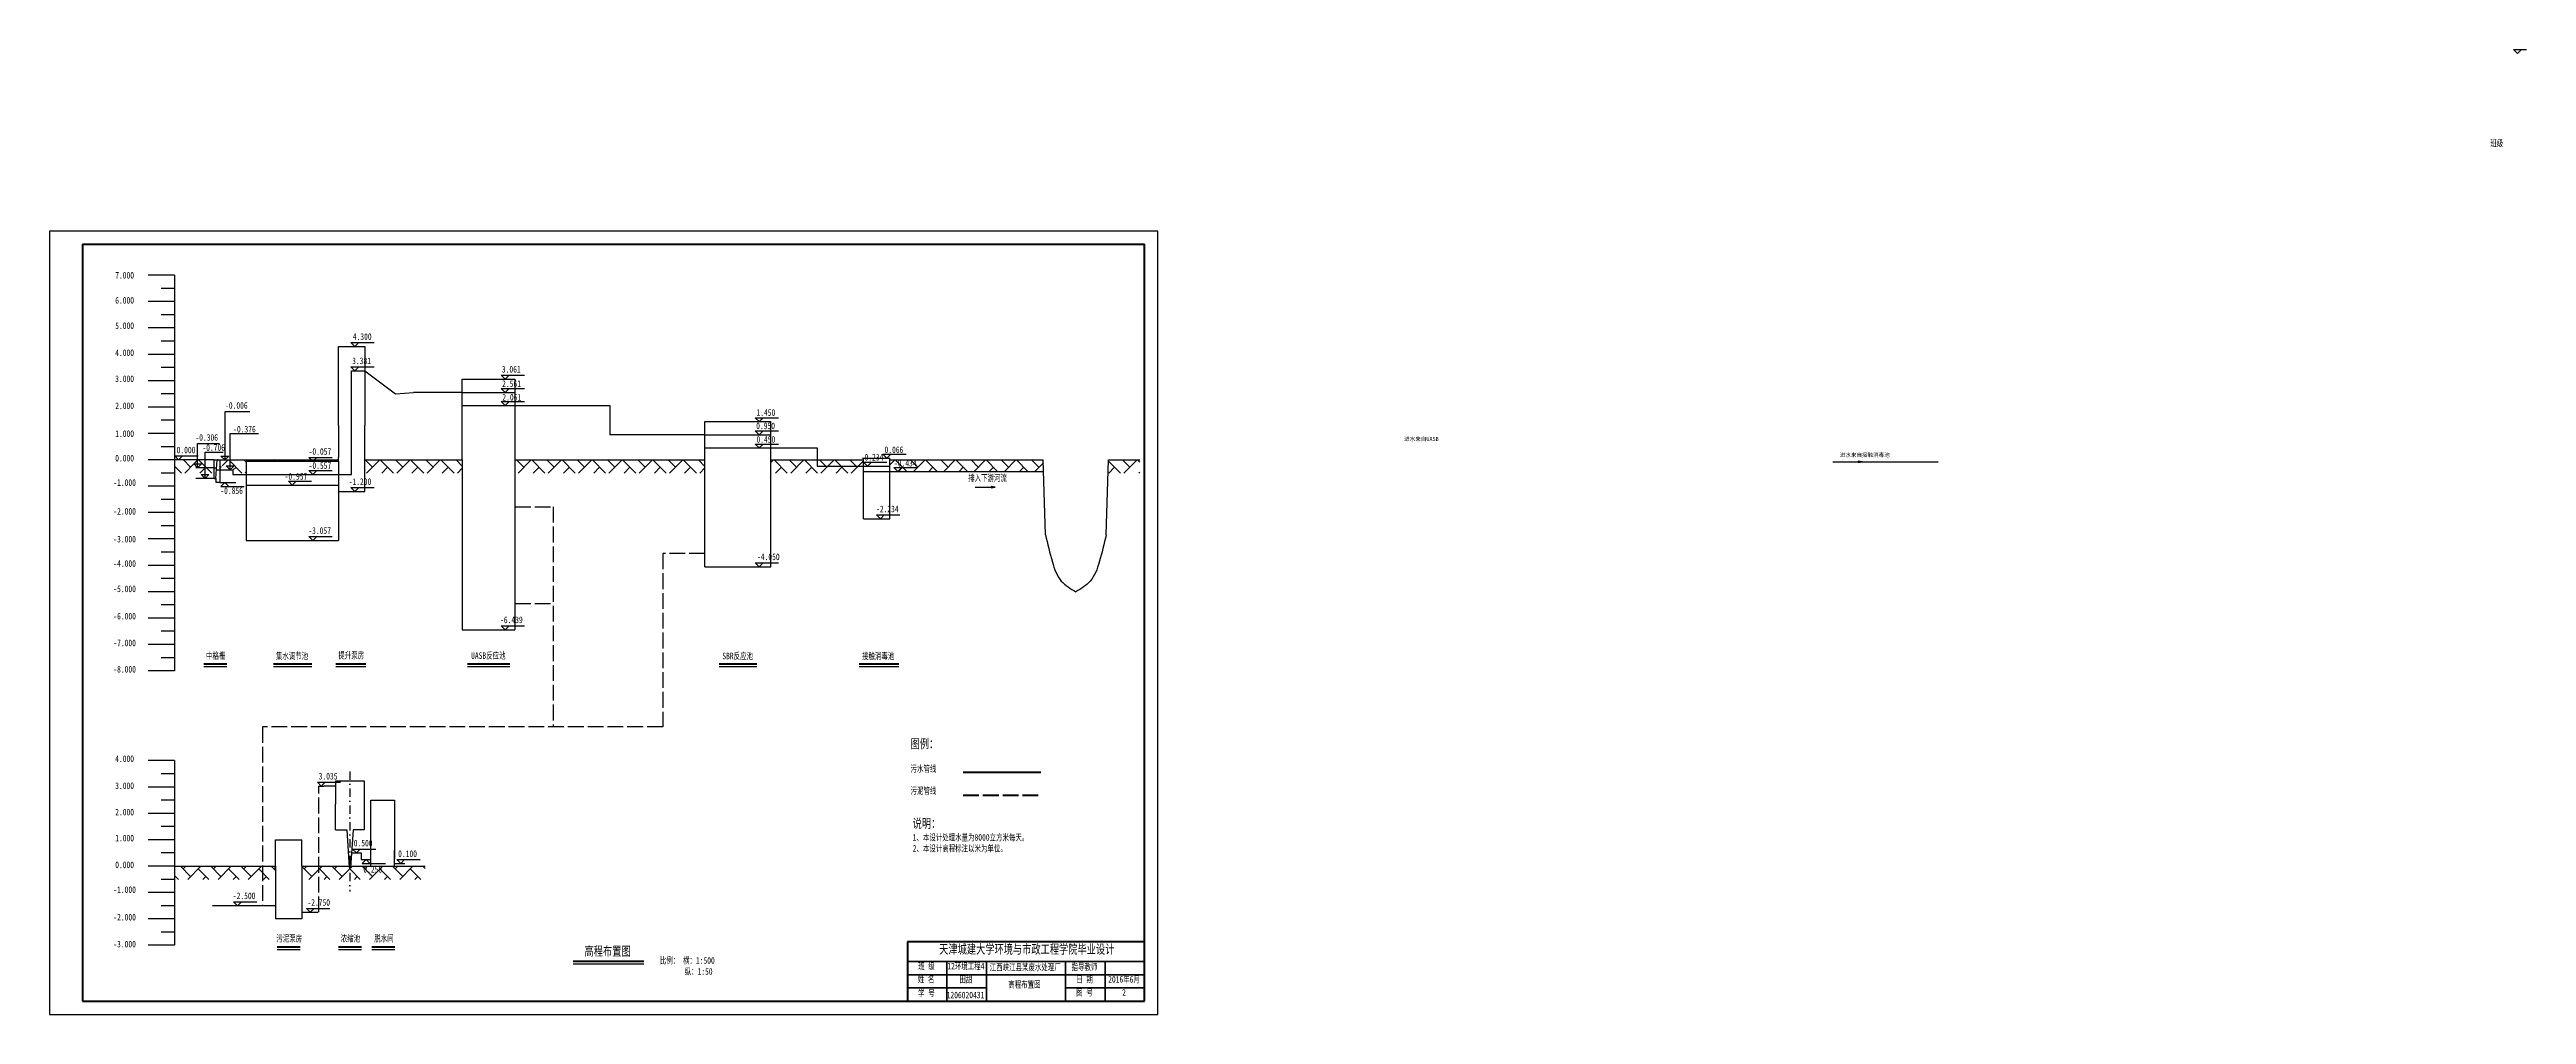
# Model space of a CAD drawing. Header units: millimetres. Extents: x 680 to 2560, y 223 to 955.
import ezdxf

# ---------------------------------------------------------------- set-up
doc = ezdxf.new("R2010")
doc.units = ezdxf.units.MM
doc.linetypes.add('ACAD_ISO02W100', pattern=[15, 12, -3])
doc.linetypes.add('DASHDOT2', pattern=[12.7, 6.35, -3.175, 0, -3.175])
doc.layers.add('细实线', color=7, linetype='Continuous', lineweight=25)
doc.styles.get("Standard").update_dxf_attribs({"font": 'txt', "bigfont": 'gbcbig.shx'})

msp = doc.modelspace()

# ---------------------------------------------------------------- hatches: boundary and pattern name
at = {"lineweight": 25}
h = msp.add_hatch(dxfattribs=at)
h.set_pattern_fill('AR-HBONE', color=256, scale=0.08, style=0)
h.paths.add_polyline_path([(841.8, 335.4), (775.1, 335.4), (775.1, 325.4), (841.8, 325.4)])
h.paths.add_polyline_path([(851.8, 335.4), (841.8, 335.4), (841.8, 325.4), (851.8, 325.4)])
h.paths.add_polyline_path([(884.6, 335.4), (871.8, 335.4), (871.8, 325.4), (884.6, 325.4)])
h.paths.add_polyline_path([(908.3, 334.4), (907.8, 334.4), (907.7, 335.4), (884.6, 335.4), (884.6, 325.4), (908.3, 325.4)])
h.paths.add_polyline_path([(965.3, 335.4), (908.8, 335.4), (908.8, 334.4), (908.3, 334.4), (908.3, 325.4), (965.3, 325.4)])
h.paths.add_polyline_path([(789.8, 640.4), (795.7, 640.4), (792.7, 637.4), (805.3, 637.4), (805.3, 643.4), (807.4, 643.4), (807.4, 643.5), (805.3, 643.5), (775.1, 643.5), (775.1, 633.5), (805.3, 633.5), (805.3, 637.4), (792.7, 637.4)])
h.paths.add_polyline_path([(829.5, 642.4), (880.2, 642.4), (879, 643.5), (813.5, 643.5), (813.4, 643.4), (809.5, 643.4), (809.5, 636), (813.4, 636), (810.4, 639), (816.3, 639), (813.4, 636), (819.5, 636), (819.5, 633.5), (829.5, 633.5)])
h.paths.add_polyline_path([(956.5, 643.5), (919.5, 643.5), (919.5, 633.5), (956.5, 633.5)])
h.paths.add_polyline_path([(993.5, 643.5), (956.5, 643.5), (956.5, 633.5), (993.5, 633.5)])
h.paths.add_polyline_path([(1177.7, 643.5), (1033.5, 643.5), (1033.5, 633.5), (1177.7, 633.5)])
h.paths.add_polyline_path([(1297.9, 643.5), (1227.7, 643.5), (1227.7, 633.5), (1297.9, 633.5)])
h.paths.add_polyline_path([(1434.4, 643.5), (1317.9, 643.5), (1317.9, 634.8), (1324.1, 634.8), (1321.1, 637.8), (1327, 637.8), (1324.1, 634.8), (1434.7, 634.8)])
h.paths.add_polyline_path([(1507.7, 643.5), (1483.8, 643.5), (1483.5, 633.5), (1507.7, 633.5)])
h.paths.add_polyline_path([(1320.9, 646.1), (1338.4, 646.1), (1338.4, 638.5), (1320.9, 638.5)], flags=9)
at = {"lineweight": -2}
for points in [[(2052.9, 641.6), (2055.9, 642.1), (2052.9, 642.6)], [(1394.8, 622.3), (1397.8, 622.8), (1394.8, 623.3)]]:
    msp.add_hatch(color=256, dxfattribs=at).paths.add_polyline_path(points)

# ---------------------------------------------------------------- linework, layer by layer
for p, q in [((2550.2, 954.6), (2559.9, 954.6)), ((2553.2, 951.6), (2550.2, 954.6)), ((2553.2, 951.6), (2556.2, 954.6)), ((813.5, 643.5), (813.5, 680.3)), ((813.5, 680.3), (832.4, 680.3)), ((993.5, 694.7), (956.5, 694.7)), ((1033.5, 684.7), (1105.6, 684.7)), ((817.4, 636), (817.4, 663.4)), ((817.4, 663.4), (838.9, 663.4)), ((1177.7, 662.5), (1105.6, 662.5)), ((789.8, 640.4), (795.7, 640.4)), ((792.7, 637.4), (792.7, 656)), ((792.7, 656), (804.5, 656)), ((798.4, 629.4), (798.4, 649.4)), ((798.4, 649.4), (812, 649.4)), ((804.5, 656), (809.4, 656)), ((810.4, 646.4), (816.3, 646.4)), ((1227.7, 652.5), (1262.8, 652.5)), ((1262.8, 652.5), (1262.8, 638.8)), ((2033.6, 642.1), (2113.4, 642.1)), ((795.4, 632.4), (801.3, 632.4)), ((814.4, 639), (820.4, 639)), ((1262.8, 638.8), (1297.9, 638.8)), ((797.3, 486.7), (814.8, 486.7)), ((850.3, 486.7), (879.3, 486.7)), ((897.6, 486.7), (920.4, 486.7)), ((997.6, 486.7), (1029.5, 486.7)), ((1188.5, 486.7), (1217.1, 486.7)), ((1294.7, 486.7), (1324.7, 486.7)), ((853.1, 272.3), (870.6, 272.3)), ((899.5, 272.3), (917, 272.3)), ((925, 272.3), (942.4, 272.3))]:
    msp.add_line(p, q)
at = {"lineweight": 25}
for p, q in [((680.3, 817), (680.3, 223)), ((1521.3, 817), (680.3, 817)), ((1521.3, 223), (1521.3, 817)), ((775.1, 783.5), (755.1, 783.5)), ((775.1, 773.5), (765.1, 773.5)), ((775.1, 783.5), (775.1, 483.5)), ((775.1, 763.5), (755.1, 763.5)), ((775.1, 753.5), (765.1, 753.5)), ((775.1, 743.5), (755.1, 743.5)), ((775.1, 743.5), (755.1, 743.5)), ((775.1, 733.5), (765.1, 733.5)), ((775.1, 723.5), (755.1, 723.5)), ((775.1, 723.5), (755.1, 723.5)), ((909, 732.5), (918.7, 732.5)), ((911.9, 729.5), (909, 732.5)), ((911.9, 729.5), (914.9, 732.5)), ((918.7, 732.5), (923.7, 732.5)), ((923.7, 732.5), (926.7, 732.5)), ((775.1, 703.5), (755.1, 703.5)), ((775.1, 703.5), (755.1, 703.5)), ((775.1, 713.5), (765.1, 713.5)), ((909, 714.1), (918.7, 714.1)), ((911.9, 711.1), (909, 714.1)), ((909.5, 632.4), (909.5, 711.1)), ((909.5, 711.1), (919.5, 711.1)), ((911.9, 711.1), (914.9, 714.1)), ((918.7, 714.1), (923.7, 714.1)), ((919.5, 711.1), (942.8, 693.6)), ((923.7, 714.1), (926.7, 714.1)), ((1023, 707.7), (1032.7, 707.7)), ((1026, 704.7), (1023, 707.7)), ((1023, 697.7), (1032.7, 697.7)), ((1026, 694.7), (1023, 697.7)), ((1026, 704.7), (1029, 707.7)), ((1026, 694.7), (1029, 697.7)), ((1032.7, 707.7), (1037.7, 707.7)), ((1032.7, 697.7), (1037.7, 697.7)), ((1037.7, 707.7), (1040.7, 707.7)), ((1037.7, 697.7), (1040.7, 697.7)), ((775.1, 683.5), (755.1, 683.5)), ((775.1, 683.5), (755.1, 683.5)), ((775.1, 693.5), (765.1, 693.5)), ((942.8, 693.6), (956.5, 694.7)), ((993.5, 694.7), (1033.5, 694.7)), ((993.5, 684.7), (1033.5, 684.7)), ((1023, 687.7), (1032.7, 687.7)), ((1026, 684.7), (1023, 687.7)), ((1026, 684.7), (1029, 687.7)), ((1032.7, 687.7), (1037.7, 687.7)), ((1037.7, 687.7), (1040.7, 687.7)), ((1105.6, 684.7), (1105.6, 662.5)), ((775.1, 663.5), (755.1, 663.5)), ((775.1, 663.5), (755.1, 663.5)), ((775.1, 673.5), (765.1, 673.5)), ((993.5, 643.5), (993.5, 674.6)), ((1177.7, 662.5), (1227.7, 662.5)), ((1215.8, 675.5), (1225.5, 675.5)), ((1218.8, 672.5), (1215.8, 675.5)), ((1215.8, 665.5), (1225.5, 665.5)), ((1218.8, 662.5), (1215.8, 665.5)), ((1218.8, 672.5), (1221.8, 675.5)), ((1218.8, 662.5), (1221.8, 665.5)), ((1225.5, 675.5), (1230.5, 675.5)), ((1225.5, 665.5), (1230.5, 665.5)), ((1230.5, 675.5), (1233.5, 675.5)), ((1230.5, 665.5), (1233.5, 665.5)), ((775.1, 643.5), (755.1, 643.5)), ((775.1, 653.5), (765.1, 653.5)), ((805.3, 643.5), (775.1, 643.5)), ((775.3, 646.5), (785, 646.5)), ((778.3, 643.5), (775.3, 646.5)), ((778.3, 643.5), (781.2, 646.5)), ((785, 646.5), (790, 646.5)), ((792.7, 637.4), (789.8, 640.4)), ((790, 646.5), (793, 646.5)), ((792.7, 637.4), (795.7, 640.4)), ((805.3, 643.5), (899.5, 643.5)), ((805.3, 643.5), (809.5, 643.5)), ((805.3, 637.4), (805.3, 643.4)), ((805.3, 643.4), (809.5, 643.4)), ((807.8, 643.4), (808, 643.4)), ((809.5, 643.4), (821.6, 643.4)), ((813.4, 643.4), (810.4, 646.4)), ((813.4, 643.4), (816.3, 646.4)), ((877.2, 645.4), (886.9, 645.4)), ((880.2, 642.4), (877.2, 645.4)), ((880.2, 642.4), (883.1, 645.4)), ((886.9, 645.4), (891.9, 645.4)), ((891.9, 645.4), (894.9, 645.4)), ((919.5, 643.5), (993.5, 643.5)), ((1033.5, 643.5), (1177.7, 643.5)), ((1177.7, 652.5), (1227.7, 652.5)), ((1215.8, 655.5), (1225.5, 655.5)), ((1218.8, 652.5), (1215.8, 655.5)), ((1218.8, 652.5), (1221.8, 655.5)), ((1225.5, 655.5), (1230.5, 655.5)), ((1227.7, 643.5), (1297.9, 643.5)), ((1230.5, 655.5), (1233.5, 655.5)), ((1298.1, 641.8), (1307.8, 641.8)), ((1301.1, 638.8), (1298.1, 641.8)), ((1301.1, 638.8), (1304, 641.8)), ((1307.8, 641.8), (1312.8, 641.8)), ((1312.7, 647.8), (1322.4, 647.8)), ((1315.7, 644.8), (1312.7, 647.8)), ((1312.8, 641.8), (1315.8, 641.8)), ((1315.7, 644.8), (1318.7, 647.8)), ((1317.9, 643.5), (1434.4, 643.5)), ((1322.4, 647.8), (1327.4, 647.8)), ((1327.4, 647.8), (1330.4, 647.8)), ((1483.8, 643.5), (1507.7, 643.5)), ((775.1, 623.5), (755.1, 623.5)), ((775.1, 623.5), (755.1, 623.5)), ((775.1, 633.5), (765.1, 633.5)), ((805.3, 637.4), (791.4, 637.4)), ((805.3, 629.4), (791.4, 629.4)), ((798.4, 629.4), (795.4, 632.4)), ((798.4, 629.4), (801.3, 632.4)), ((805.3, 637.4), (807.1, 637.4)), ((807, 636), (809.5, 636)), ((809.5, 636), (819.5, 636)), ((809.5, 626.4), (821.6, 626.4)), ((813.4, 626.4), (810.4, 623.4)), ((810.4, 623.4), (820.1, 623.4)), ((813.4, 626.4), (816.3, 623.4)), ((817.4, 636), (814.4, 639)), ((817.4, 636), (820.4, 639)), ((819.5, 636), (819.5, 632.4)), ((819.5, 632.4), (829.5, 632.4)), ((820.1, 623.4), (825.1, 623.4)), ((825.1, 623.4), (828.1, 623.4)), ((829.5, 632.4), (899.5, 632.4)), ((829.5, 624.4), (899.5, 624.4)), ((861.6, 627.4), (871.2, 627.4)), ((864.5, 624.4), (861.6, 627.4)), ((864.5, 624.4), (867.5, 627.4)), ((871.2, 627.4), (876.2, 627.4)), ((876.2, 627.4), (879.2, 627.4)), ((877.2, 635.4), (886.9, 635.4)), ((880.2, 632.4), (877.2, 635.4)), ((880.2, 632.4), (883.1, 635.4)), ((886.9, 635.4), (891.9, 635.4)), ((891.9, 635.4), (894.9, 635.4)), ((899.5, 632.4), (909.5, 632.4)), ((909, 622.5), (918.7, 622.5)), ((911.9, 619.5), (909, 622.5)), ((911.9, 619.5), (914.9, 622.5)), ((918.7, 622.5), (923.7, 622.5)), ((923.7, 622.5), (926.7, 622.5)), ((1297.9, 638.8), (1317.9, 638.8)), ((1297.9, 634.8), (1317.9, 634.8)), ((1317.9, 634.8), (1434.7, 634.8)), ((1321.1, 637.8), (1330.8, 637.8)), ((1324.1, 634.8), (1321.1, 637.8)), ((1324.1, 634.8), (1327, 637.8)), ((1330.8, 637.8), (1335.8, 637.8)), ((1335.8, 637.8), (1338.8, 637.8)), ((775.1, 603.5), (755.1, 603.5)), ((775.1, 603.5), (755.1, 603.5)), ((775.1, 613.5), (765.1, 613.5)), ((1307.8, 601.8), (1317.5, 601.8)), ((1310.8, 598.8), (1307.8, 601.8)), ((1310.8, 598.8), (1313.7, 601.8)), ((1317.5, 601.8), (1322.5, 601.8)), ((1322.5, 601.8), (1325.5, 601.8)), ((775.1, 583.5), (755.1, 583.5)), ((775.1, 583.5), (755.1, 583.5)), ((775.1, 593.5), (765.1, 593.5)), ((877.2, 585.4), (886.9, 585.4)), ((880.2, 582.4), (877.2, 585.4)), ((880.2, 582.4), (883.1, 585.4)), ((886.9, 585.4), (891.9, 585.4)), ((891.9, 585.4), (894.9, 585.4)), ((775.1, 573.5), (765.1, 573.5)), ((1215.8, 565.5), (1225.5, 565.5)), ((1218.8, 562.5), (1215.8, 565.5)), ((1218.8, 562.5), (1221.8, 565.5)), ((1225.5, 565.5), (1230.5, 565.5)), ((1230.5, 565.5), (1233.5, 565.5)), ((775.1, 563.5), (755.1, 563.5)), ((775.1, 563.5), (755.1, 563.5)), ((775.1, 553.5), (765.1, 553.5)), ((775.1, 543.5), (755.1, 543.5)), ((775.1, 543.5), (755.1, 543.5)), ((775.1, 533.5), (765.1, 533.5)), ((775.1, 523.5), (755.1, 523.5)), ((775.1, 523.5), (755.1, 523.5)), ((775.1, 513.5), (765.1, 513.5)), ((1023, 517.7), (1032.7, 517.7)), ((1026, 514.7), (1023, 517.7)), ((1026, 514.7), (1029, 517.7)), ((1032.7, 517.7), (1037.7, 517.7)), ((1037.7, 517.7), (1040.7, 517.7)), ((775.1, 503.5), (755.1, 503.5)), ((775.1, 503.5), (755.1, 503.5)), ((775.1, 493.5), (765.1, 493.5)), ((775.1, 483.5), (755.1, 483.5)), ((775.1, 483.5), (755.1, 483.5)), ((775.1, 415.4), (755.1, 415.4)), ((775.1, 415.4), (755.1, 415.4)), ((775.1, 415.4), (775.1, 275.4)), ((775.1, 395.4), (755.1, 395.4)), ((775.1, 395.4), (755.1, 395.4)), ((775.1, 405.4), (765.1, 405.4)), ((883.6, 399.1), (893.2, 399.1)), ((886.5, 396.1), (883.6, 399.1)), ((886.5, 396.1), (889.5, 399.1)), ((893.2, 399.1), (898.2, 399.1)), ((898.2, 399.1), (901.2, 399.1)), ((775.1, 385.4), (765.1, 385.4)), ((775.1, 375.4), (755.1, 375.4)), ((775.1, 375.4), (755.1, 375.4)), ((775.1, 365.4), (765.1, 365.4)), ((775.1, 355.4), (755.1, 355.4)), ((775.1, 355.4), (755.1, 355.4)), ((775.1, 345.4), (765.1, 345.4)), ((910.2, 348.4), (919.9, 348.4)), ((913.2, 345.4), (910.2, 348.4)), ((913.2, 345.4), (916.1, 348.4)), ((920.5, 340.4), (917.5, 337.4)), ((919.9, 348.4), (924.9, 348.4)), ((920.5, 340.4), (923.4, 337.4)), ((924.9, 348.4), (927.9, 348.4)), ((943.9, 340.4), (953.6, 340.4)), ((946.9, 337.4), (943.9, 340.4)), ((946.9, 337.4), (949.8, 340.4)), ((953.6, 340.4), (958.6, 340.4)), ((958.6, 340.4), (961.6, 340.4)), ((775.1, 335.4), (755.1, 335.4)), ((775.1, 325.4), (765.1, 325.4)), ((775.1, 335.4), (851.8, 335.4)), ((871.8, 335.4), (907.7, 335.4)), ((908.8, 335.4), (965.3, 335.4)), ((917.5, 337.4), (927.2, 337.4)), ((927.2, 337.4), (932.2, 337.4)), ((932.2, 337.4), (935.2, 337.4)), ((775.1, 315.4), (755.1, 315.4)), ((775.1, 315.4), (755.1, 315.4)), ((775.1, 305.4), (765.1, 305.4)), ((841.8, 305.4), (804, 305.4)), ((819.9, 308.4), (829.6, 308.4)), ((822.9, 305.4), (819.9, 308.4)), ((822.9, 305.4), (825.9, 308.4)), ((829.6, 308.4), (834.6, 308.4)), ((834.6, 308.4), (837.6, 308.4)), ((875.3, 303.4), (884.9, 303.4)), ((878.2, 300.4), (875.3, 303.4)), ((878.2, 300.4), (881.2, 303.4)), ((884.9, 303.4), (889.9, 303.4)), ((889.9, 303.4), (892.9, 303.4)), ((775.1, 295.4), (755.1, 295.4)), ((775.1, 295.4), (755.1, 295.4)), ((775.1, 285.4), (765.1, 285.4)), ((775.1, 275.4), (755.1, 275.4)), ((775.1, 275.4), (755.1, 275.4)), ((1521.3, 223), (1521.3, 268)), ((1077.6, 261.4), (1131.3, 261.4)), ((680.3, 223), (1521.3, 223))]:
    msp.add_line(p, q, dxfattribs=at)
at = {"lineweight": 100}
for p, q in [((705.3, 807), (705.3, 233)), ((705.3, 807), (1511.3, 807)), ((1511.3, 233), (1511.3, 807)), ((705.3, 233), (1511.3, 233))]:
    msp.add_line(p, q, dxfattribs=at)
at = {"lineweight": 30}
for p, q in [((899.5, 669.5), (899.5, 729.5)), ((899.5, 729.5), (919.5, 729.5)), ((919.5, 729.5), (919.5, 669.5)), ((993.5, 704.7), (1033.5, 704.7)), ((993.5, 643.5), (993.5, 704.7)), ((1033.5, 704.7), (1033.5, 514.7)), ((899.5, 669.5), (899.5, 645.3)), ((919.5, 619.5), (919.5, 669.5)), ((1177.7, 562.5), (1177.7, 672.5)), ((1177.7, 672.5), (1227.7, 672.5)), ((1227.7, 562.5), (1227.7, 672.5)), ((805.3, 629.4), (805.3, 643.4)), ((805.3, 643.4), (809.5, 643.4)), ((806.6, 629.4), (807.4, 643.4)), ((807.4, 643.4), (807.5, 643.9)), ((807.5, 643.9), (808.4, 643.9)), ((809.5, 643.4), (809.5, 629.4)), ((829.5, 642.4), (899.5, 642.4)), ((829.5, 642.4), (829.5, 582.4)), ((899.5, 642.4), (899.5, 645.3)), ((899.5, 642.4), (899.5, 582.4)), ((993.5, 643.5), (993.5, 514.7)), ((1297.9, 598.8), (1297.9, 644.8)), ((1297.9, 644.8), (1317.9, 644.8)), ((1317.9, 598.8), (1317.9, 644.8)), ((805.3, 629.4), (806.6, 629.4)), ((806.6, 629.4), (806.6, 626.4)), ((809.5, 626.4), (806.6, 626.4)), ((809.5, 629.4), (809.5, 626.4)), ((899.5, 619.5), (919.5, 619.5)), ((1297.9, 598.8), (1317.9, 598.8)), ((829.5, 582.4), (899.5, 582.4)), ((1177.7, 562.5), (1227.7, 562.5)), ((993.5, 514.7), (1033.5, 514.7)), ((897.4, 400.2), (919.1, 400.2)), ((897.4, 400.2), (897.4, 382.3)), ((919.1, 400.2), (919.1, 378.5)), ((897.4, 363), (897.4, 382.3)), ((919.1, 378.5), (919.1, 363)), ((924.1, 335.4), (924.1, 385.4)), ((924.1, 385.4), (942.1, 385.4)), ((942.1, 385.4), (942.1, 341.3)), ((897.4, 363), (905.8, 363)), ((905.8, 363), (907.8, 334.4)), ((910.8, 363), (908.8, 334.4)), ((919.1, 363), (910.8, 363)), ((851.8, 335.4), (851.8, 355.4)), ((851.8, 355.4), (871.8, 355.4)), ((871.8, 335.4), (871.8, 355.4)), ((942.1, 335.4), (942.1, 347.2)), ((851.8, 335.4), (851.8, 295.4)), ((871.8, 335.4), (871.8, 295.4)), ((907.8, 334.4), (908.8, 334.4)), ((871.8, 295.4), (851.8, 295.4))]:
    msp.add_line(p, q, dxfattribs=at)
at = {"lineweight": -2}
for p, q in [((2040.9, 642.1), (2052.9, 642.1)), ((2052.9, 642.6), (2052.9, 641.6)), ((2055.9, 642.1), (2052.9, 642.6)), ((2052.9, 641.6), (2055.9, 642.1)), ((1382.8, 622.8), (1394.8, 622.8)), ((1394.8, 623.3), (1394.8, 622.3)), ((1397.8, 622.8), (1394.8, 623.3)), ((1394.8, 622.3), (1397.8, 622.8))]:
    msp.add_line(p, q, dxfattribs=at)
at = {"linetype": 'ACAD_ISO02W100', "lineweight": 25}
for p, q in [((1033.5, 607.9), (1062.5, 607.9)), ((1062.5, 607.9), (1062.5, 441)), ((1177.7, 572.5), (1145.7, 572.5)), ((1145.7, 572.5), (1145.7, 441)), ((1033.5, 534.7), (1062.5, 534.7)), ((841.8, 441), (841.8, 305.4)), ((884.6, 300.4), (884.6, 396.1)), ((884.6, 396.1), (888.4, 396.1)), ((897.4, 396.1), (888.4, 396.1)), ((909.5, 345.4), (916.8, 345.4)), ((916.8, 345.4), (916.8, 340.4)), ((916.8, 340.4), (924.1, 340.4)), ((942.1, 337.4), (949.9, 337.4)), ((851.8, 305.4), (841.8, 305.4)), ((871.8, 300.4), (884.6, 300.4))]:
    msp.add_line(p, q, dxfattribs=at)
at = {"lineweight": 50}
for p, q in [((797.3, 488.7), (814.8, 488.7)), ((850.3, 488.7), (879.3, 488.7)), ((897.6, 488.7), (920.4, 488.7)), ((997.6, 488.7), (1029.5, 488.7)), ((1188.5, 488.7), (1217.1, 488.7)), ((1294.7, 488.7), (1324.7, 488.7)), ((1373.6, 406.6), (1432.5, 406.6)), ((853.1, 274.3), (870.6, 274.3)), ((899.5, 274.3), (917, 274.3)), ((925, 274.3), (942.4, 274.3)), ((1077.6, 263.4), (1131.3, 263.4)), ((1511.3, 278), (1331.3, 278)), ((1331.3, 278), (1331.3, 233))]:
    msp.add_line(p, q, dxfattribs=at)
at = {"linetype": 'ACAD_ISO02W100'}
msp.add_line((1145.7, 441), (841.8, 441), dxfattribs=at)
at = {"linetype": 'DASHDOT2', "lineweight": 25}
msp.add_line((908.3, 407.1), (908.3, 316.1), dxfattribs=at)
at = {"linetype": 'ACAD_ISO02W100', "lineweight": 50}
msp.add_line((1373.6, 389.2), (1432.5, 389.2), dxfattribs=at)
at = {"linetype": 'ByBlock', "lineweight": 30}
msp.add_line((924.1, 335.4), (942.1, 335.4), dxfattribs=at)
at = {"lineweight": 35}
for p, q in [((1511.3, 263), (1331.3, 263)), ((1391.3, 253), (1331.3, 253)), ((1361.3, 233), (1361.3, 263)), ((1391.3, 233), (1391.3, 263)), ((1391.3, 253), (1451.3, 253)), ((1451.3, 233), (1451.3, 263)), ((1511.3, 253), (1451.3, 253)), ((1481.3, 233), (1481.3, 263)), ((1391.3, 243), (1331.3, 243)), ((1511.3, 243), (1451.3, 243))]:
    msp.add_line(p, q, dxfattribs=at)
at = {"layer": '细实线', "lineweight": 25, "ltscale": 20}
for p, q in [((1436.1, 586.7), (1434.4, 643.5)), ((1482.1, 586.7), (1483.8, 643.5))]:
    msp.add_line(p, q, dxfattribs=at)
at = {"layer": '细实线', "lineweight": 25}
for points in [[(1436.1, 586.7), (1441.3, 566), (1448.1, 551.6), (1459.1, 543.5)], [(1482.1, 586.7), (1476.9, 566), (1470.1, 551.6), (1459.1, 543.5)]]:
    msp.add_spline(points, degree=3, dxfattribs=at)

# ---------------------------------------------------------------- texts
at = {"lineweight": 0, "insert": (2537.4, 886.1), "char_height": 5, "width": 30, "attachment_point": 2}
msp.add_mtext('{\\fFangSong|b0|i0|c134|p49;\\W0.7;班级}', dxfattribs=at)
at = {"lineweight": 25}
for s, insert, char_height, width, attachment_point in [('{\\fFangSong|b0|i0|c134|p49;\\W0.7;7.000}', (737.3, 786), 5, 30, 2), ('{\\fFangSong|b0|i0|c134|p49;\\W0.7;6.000}', (737.3, 767), 5, 30, 2), ('{\\fFangSong|b0|i0|c134|p49;\\W0.7;5.000}', (737.3, 747.8), 5, 30, 2), ('{\\fFangSong|b0|i0|c134|p49;\\W0.7;4.300}', (917.6, 739.5), 5, 30, 2), ('{\\fFangSong|b0|i0|c134|p49;\\W0.7;4.000}', (737.3, 727.3), 5, 30, 2), ('{\\fFangSong|b0|i0|c134|p49;\\W0.7;3.381}', (917.1, 721.1), 5, 30, 2), ('{\\fFangSong|b0|i0|c134|p49;\\W0.7;3.061}', (1030.7, 714.7), 5, 30, 2), ('{\\fFangSong|b0|i0|c134|p49;\\W0.7;3.000}', (737.3, 707.5), 5, 30, 2), ('{\\fFangSong|b0|i0|c134|p49;\\W0.7;2.561}', (1030.9, 703.8), 5, 30, 2), ('{\\fFangSong|b0|i0|c134|p49;\\W0.7;2.000}', (737.3, 687), 5, 30, 2), ('{\\fFangSong|b0|i0|c134|p49;\\W0.7;-0.006}', (822.1, 687.3), 5, 30, 2), ('{\\fFangSong|b0|i0|c134|p49;\\W0.7;2.061}', (1031.1, 693.5), 5, 30, 2), ('{\\fFangSong|b0|i0|c134|p49;\\W0.7;1.450}', (1223.9, 681.9), 5, 30, 2), ('{\\fFangSong|b0|i0|c134|p49;\\W0.7;1.000}', (737.3, 665.9), 5, 30, 2), ('{\\fFangSong|b0|i0|c134|p49;\\W0.7;-0.306}', (799.6, 663), 5, 30, 2), ('{\\fFangSong|b0|i0|c134|p49;\\W0.7;     -0.376}', (821.1, 669.3), 5, 30, 2), ('{\\fFangSong|b0|i0|c134|p49;\\W0.7;0.950}', (1223.7, 671.8), 5, 30, 2), ('{\\fFangSong|b0|i0|c134|p49;\\W0.7;0.450}', (1223.9, 661.5), 5, 30, 2), ('{\\fFangSong|b0|i0|c134|p49;\\W0.7;0.000}', (737.3, 647.3), 5, 30, 2), ('{\\fFangSong|b0|i0|c134|p49;\\W0.7;0.000}', (783.9, 653.5), 5, 30, 2), ('{\\fFangSong|b0|i0|c134|p49;\\W0.7;-0.706}', (804.9, 650.3), 5, 30, 8), ('{\\fFangSong|b0|i0|c134|p49;\\W0.7;-0.057}', (885.5, 652.4), 5, 30, 2), ('{\\fFangSong|b0|i0|c134|p49;\\W0.7;-0.557}', (885.5, 641.7), 5, 30, 2), ('{\\fFangSong|b0|i0|c134|p49;\\W0.7;-0.234}', (1304.5, 648), 5, 30, 2), ('{\\fFangSong|b0|i0|c134|p49;\\W0.7;0.066}', (1321.1, 653.7), 5, 30, 2), ('{\\fFangSong|b0|i0|c134|p49;\\W0.7;-0.434}', (1329.7, 643.5), 5, 30, 2), ('{\\fFangSong|b0|i0|c134|p49;\\W0.7;-1.000}', (737.3, 628.8), 5, 30, 2), ('{\\fFangSong|b0|i0|c134|p49;\\W0.7;-0.856}', (818.5, 617.6), 5, 30, 8), ('{\\fFangSong|b0|i0|c134|p49;\\W0.7;-0.957}', (867.3, 633.5), 5, 30, 2), ('{\\fFangSong|b0|i0|c134|p49;\\W0.7;-1.200}', (915.9, 629.5), 5, 30, 2), ('{\\fFangSong|b0|i0|c134|p49;\\W0.7;排入下游河流}', (1392.1, 632.3), 5, 50.551, 2), ('{\\fFangSong|b0|i0|c134|p49;\\W0.7;-2.000}', (737.3, 607), 5, 30, 2), ('{\\fFangSong|b0|i0|c134|p49;\\W0.7;-2.234}', (1316.1, 608.8), 5, 30, 2), ('{\\fFangSong|b0|i0|c134|p49;\\W0.7;-3.000}', (737.3, 585.9), 5, 30, 2), ('{\\fFangSong|b0|i0|c134|p49;\\W0.7;-3.057}', (885.3, 592.4), 5, 30, 2), ('{\\fFangSong|b0|i0|c134|p49;\\W0.7;-4.000}', (737.3, 567.4), 5, 30, 2), ('{\\fFangSong|b0|i0|c134|p49;\\W0.7;-4.050}', (1225.8, 572.5), 5, 30, 2), ('{\\fFangSong|b0|i0|c134|p49;\\W0.7;-5.000}', (737.3, 548.2), 5, 30, 2), ('{\\fFangSong|b0|i0|c134|p49;\\W0.7;-6.000}', (737.3, 527.5), 5, 30, 2), ('{\\fFangSong|b0|i0|c134|p49;\\W0.7;-6.439}', (1030.8, 524.7), 5, 30, 2), ('{\\fFangSong|b0|i0|c134|p49;\\W0.7;-7.000}', (737.3, 507.2), 5, 30, 2), ('{\\fFangSong|b0|i0|c134|p49;\\W0.7;中格栅}', (806.4, 497.5), 5, 30, 2), ('{\\fFangSong|b0|i0|c134|p49;\\W0.7;集水调节池}', (864.3, 497.3), 5, 30, 2), ('{\\fFangSong|b0|i0|c134|p49;\\W0.7;提升泵房}', (909.3, 497.8), 5, 30, 2), ('{\\fFangSong|b0|i0|c134|p49;\\W0.7;UASB反应池}', (1013.3, 497.6), 5, 30, 2), ('{\\fFangSong|b0|i0|c134|p49;\\W0.7;SBR反应池}', (1202.5, 497.3), 5, 30, 2), ('{\\fFangSong|b0|i0|c134|p49;\\W0.7;接触消毒池}', (1309.1, 497.2), 5, 30, 2), ('{\\fFangSong|b0|i0|c134|p49;\\W0.7;-8.000}', (737.3, 487.2), 5, 30, 2), ('{\\fFangSong|b0|i0|c134|p49;\\H1.4x;\\W0.714;图例：\\W1;\\P\\H0.7143x;\\P\\W0.7;污水管线\\P\\P污泥管线\\P\\P\\P\\P\\W1;  }', (1333.7, 431.8), 5, 180, 1), ('{\\fFangSong|b0|i0|c134|p49;\\W0.7;4.000}', (737.3, 419.4), 5, 30, 2), ('{\\fFangSong|b0|i0|c134|p49;\\W0.7;3.000}', (737.3, 398.9), 5, 30, 2), ('{\\fFangSong|b0|i0|c134|p49;\\W0.7;3.035}', (891.7, 406.1), 5, 30, 2), ('{\\fFangSong|b0|i0|c134|p49;\\W0.7;2.000}', (737.3, 378.9), 5, 30, 2), ('{\\fFangSong|b0|i0|c134|p49;\\W0.7;1.000}', (737.3, 359.2), 5, 30, 2), ('{\\fFangSong|b0|i0|c134|p49;\\H1.4x;\\W0.714;说明：\\H0.7143x;\\W1;\\P\\W0.7;1、本设计处理水量为8000立方米每天。\\P2、本设计高程标注以米为单位。}', (1335.3, 371.4), 5, 180, 1), ('{\\fFangSong|b0|i0|c134|p49;\\W0.7;0.000}', (737.3, 338.9), 5, 30, 2), ('{\\fFangSong|b0|i0|c134|p49;\\W0.7;0.500}', (918.3, 355.4), 5, 30, 2), ('{\\fFangSong|b0|i0|c134|p49;\\W0.7;0.100}', (952, 347.4), 5, 30, 2), ('{\\fFangSong|b0|i0|c134|p49;\\W0.7;-1.000}', (737.3, 320.1), 5, 30, 2), ('{\\fFangSong|b0|i0|c134|p49;\\W0.7;0.250}', (925.6, 330.4), 5, 30, 8), ('{\\fFangSong|b0|i0|c134|p49;\\W0.7;-2.500}', (828, 315.4), 5, 30, 2), ('{\\fFangSong|b0|i0|c134|p49;\\W0.7;-2.750}', (884.6, 310.4), 5, 30, 2), ('{\\fFangSong|b0|i0|c134|p49;\\W0.7;-2.000}', (737.3, 299.2), 5, 30, 2), ('{\\fFangSong|b0|i0|c134|p49;\\W0.7;污泥泵房}', (862.2, 283.1), 5, 30, 2), ('{\\fFangSong|b0|i0|c134|p49;\\W0.7;浓缩池}', (908.6, 283.1), 5, 30, 2), ('{\\fFangSong|b0|i0|c134|p49;\\W0.7;脱水间}', (934.1, 283.1), 5, 30, 2), ('{\\fFangSong|b0|i0|c134|p49;\\W0.7;-3.000}', (737.3, 278.8), 5, 30, 2), ('{\\fFangSong|b0|i0|c134|p49;\\W0.714;高程布置图}', (1103.8, 274.5), 7, 137.633, 2), ('{\\fFangSong|b0|i0|c134|p49;\\W0.7;比例： 横：1:500\\P      纵：1:50}', (1164.3, 266.4), 5, 71.471, 2), ('{\\fFangSong|b0|i0|c134|p49;\\W0.714;天津城建大学环境与市政工程学院毕业设计}', (1421.9, 276), 7, 180, 2), ('{\\fFangSong|b0|i0|c134|p49;\\W0.7;姓 名}', (1345.5, 252.1), 5, 30, 2), ('{\\fFangSong|b0|i0|c134|p49;\\W0.7;班 级}', (1345.7, 262.1), 5, 30, 2), ('{\\fFangSong|b0|i0|c134|p49;\\W0.7;12环境工程4}', (1375.7, 262.1), 5, 30, 2), ('{\\fFangSong|b0|i0|c134|p49;\\W0.7;田甜}', (1375.7, 252.1), 5, 30, 2), ('{\\fFangSong|b0|i0|c134|p49;\\W0.7;江西峡江县某废水处理厂}', (1420.7, 261.3), 5, 60, 2), ('{\\fFangSong|b0|i0|c134|p49;\\W0.7;高程布置图}', (1420.1, 248.2), 5, 60, 2), ('{\\fFangSong|b0|i0|c134|p49;\\W0.7;指导教师}', (1465.7, 258.7), 5, 30, 5), ('{\\fFangSong|b0|i0|c134|p49;\\W0.7;日 期}', (1465.7, 252.1), 5, 30, 2), ('{\\fFangSong|b0|i0|c134|p49;\\W0.7;2016年6月}', (1495.7, 252.1), 5, 30, 2), ('{\\fFangSong|b0|i0|c134|p49;\\W0.7;学 号}', (1345.7, 241.6), 5, 30, 2), ('{\\fFangSong|b0|i0|c134|p49;\\W0.7;1206020431}', (1375.4, 240.2), 5, 30, 2), ('{\\fFangSong|b0|i0|c134|p49;\\W0.7;图 号}', (1465.7, 242.1), 5, 30, 2), ('{\\fFangSong|b0|i0|c134|p49;\\W0.7;2}', (1495.7, 242.1), 5, 30, 2)]:
    msp.add_mtext(s, dxfattribs=dict(at, insert=insert, char_height=char_height, width=width, attachment_point=attachment_point))
at = {"lineweight": -2, "char_height": 3, "attachment_point": 1}
for s, insert, width in [('{\\fFangSong|b1|i0|c134|p49;进水来自UASB}', (1708.3, 660.9), 29.945), ('{\\fFangSong|b1|i0|c134|p49;进水来自接触消毒池}', (2038.9, 648.8), 39.992)]:
    msp.add_mtext(s, dxfattribs=dict(at, insert=insert, width=width))

doc.saveas('drawing.dxf')
